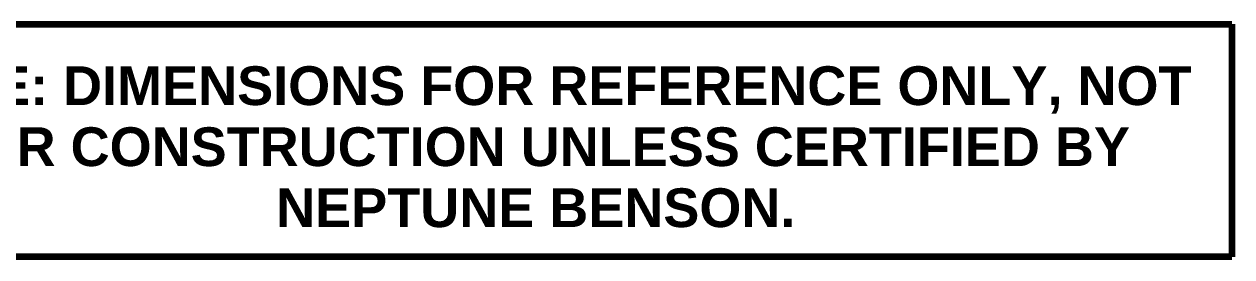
# Model space of a CAD drawing. Header units: inches. Extents: x 17 to 469, y 7 to 301.
# Drawn here: x 185.71 to 229.43, y 261.69 to 270.09 of the extents above; entities that cross this region are included whole.
import ezdxf

# ---------------------------------------------------------------- set-up
doc = ezdxf.new("R2010")
doc.units = ezdxf.units.IN
doc.header["$LTSCALE"] = 14
doc.header["$MEASUREMENT"] = 0
doc.layers.get('0').update_dxf_attribs({"lineweight": 25})
doc.layers.add('Sketch Geometry (ANSI)', color=7, linetype='Continuous', lineweight=25)
doc.layers.add('Symbol (ANSI)', color=7, linetype='Continuous', lineweight=25)
doc.styles.add('Note Text (ANSI)', font='arial.ttf')

# ---------------------------------------------------------------- blocks, each defined once
blk = doc.blocks.new('DIM FOR REF ONLY')
at = {"layer": 'Sketch Geometry (ANSI)', "lineweight": 140}
for p, q in [((-1.8, 0.3), (1.8, 0.3)), ((-1.8, -0.3), (-1.8, 0.3)), ((1.8, 0.3), (1.8, -0.3)), ((1.8, -0.3), (-1.8, -0.3))]:
    blk.add_line(p, q, dxfattribs=at)
at = {"layer": 'Symbol (ANSI)', "insert": (0, -0.0167), "char_height": 0.1, "width": 3.557293, "attachment_point": 5, "line_spacing_factor": 0.944221, "style": 'Note Text (ANSI)'}
blk.add_mtext('\\fArial|b1|i0;{\\H0.1000;NOTE: DIMENSIONS FOR REFERENCE ONLY, NOT FOR CONSTRUCTION UNLESS CERTIFIED BY NEPTUNE BENSON.}', dxfattribs=at)

msp = doc.modelspace()

# ---------------------------------------------------------------- block references
at = {"xscale": 14, "yscale": 14, "zscale": 14}
msp.add_blockref('DIM FOR REF ONLY', (204.233102, 265.886933), dxfattribs=at)

doc.saveas('drawing.dxf')
